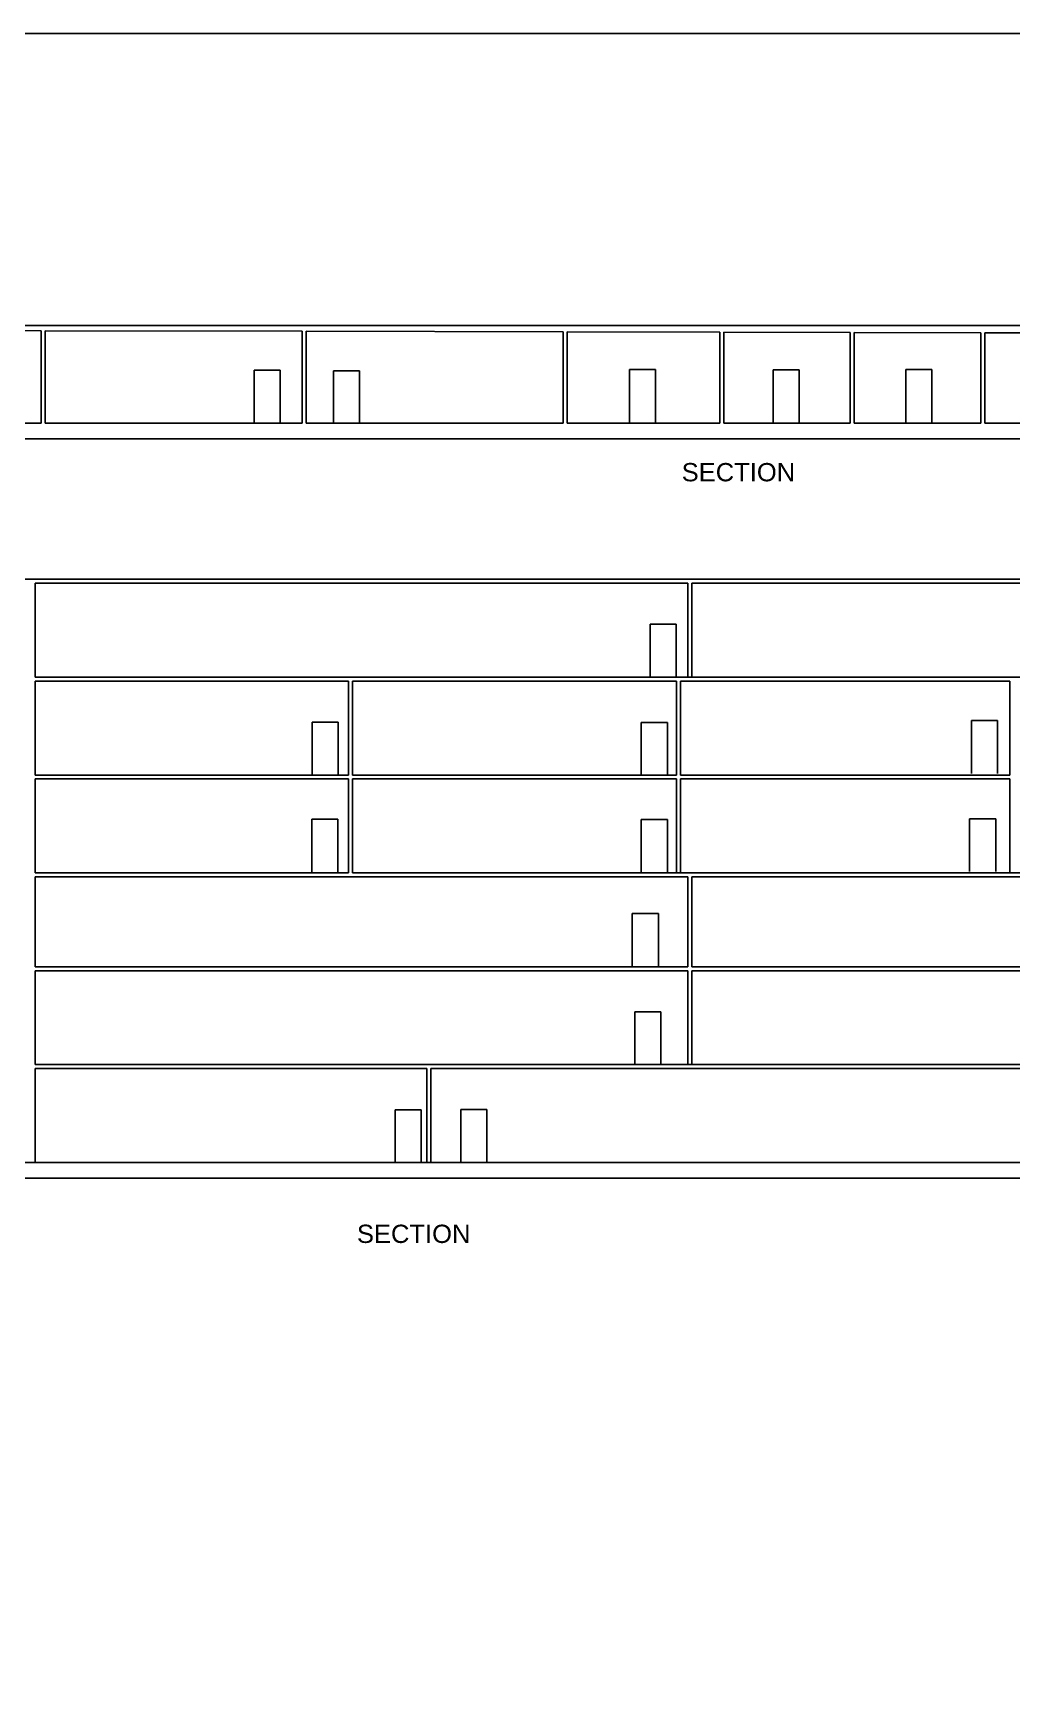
# Model space of a CAD drawing. Header units: millimetres. Extents: x -315744025 to 315695903, y -17416609 to 215511297.
# Drawn here: x 108826 to 146304, y 84591 to 148494 of the extents above; entities that cross this region are included whole.
import ezdxf

# ---------------------------------------------------------------- set-up
doc = ezdxf.new("R2010")
doc.units = ezdxf.units.MM
doc.styles.get("Standard").update_dxf_attribs({"font": 'arial.ttf'})

msp = doc.modelspace()

# ---------------------------------------------------------------- linework, layer by layer
for p, q in [((84124, 137299), (186124, 137299)), ((104124, 137107), (109124, 137096)), ((109124, 133549), (109124, 137096)), ((109274, 133549), (109274, 137096)), ((109274, 137096), (119124, 137075)), ((119124, 133549), (119124, 137075)), ((119274, 133549), (119274, 137075)), ((119274, 137075), (129124, 137054)), ((129124, 133549), (129124, 137054)), ((129274, 133549), (129274, 137053)), ((129274, 137053), (135124, 137041)), ((135124, 133549), (135124, 137041)), ((135274, 133549), (135274, 137041)), ((135274, 137041), (140124, 137030)), ((140124, 133549), (140124, 137030)), ((140274, 133549), (140274, 137030)), ((140274, 137030), (145124, 137020)), ((145124, 133549), (145124, 137020)), ((145274, 133549), (145274, 137020)), ((145274, 137020), (150124, 137009)), ((117287, 133559), (117287, 135583)), ((117287, 135583), (118287, 135583)), ((118287, 135583), (118287, 133559)), ((120319, 133541), (120319, 135565)), ((120319, 135565), (121319, 135565)), ((121319, 135565), (121319, 133541)), ((131659, 133587), (131659, 135611)), ((131659, 135611), (132659, 135611)), ((132659, 135611), (132659, 133587)), ((137167, 133572), (137167, 135596)), ((137167, 135596), (138167, 135596)), ((138167, 135596), (138167, 133572)), ((142244, 133591), (142244, 135615)), ((142244, 135615), (143244, 135615)), ((143244, 135615), (143244, 133591)), ((78300, 132949), (193509, 132949)), ((104124, 133549), (109124, 133549)), ((104124, 133549), (109124, 133549)), ((109274, 133549), (119124, 133549)), ((109274, 133549), (119124, 133549)), ((119274, 133549), (129124, 133549)), ((119274, 133549), (129124, 133549)), ((129274, 133549), (135124, 133549)), ((129274, 133549), (135124, 133549)), ((135274, 133549), (140124, 133549)), ((140274, 133549), (145124, 133549)), ((145274, 133549), (150124, 133549)), ((83601, 127568), (164201, 127568)), ((108901, 123818), (108901, 127418)), ((108901, 127418), (133901, 127418)), ((133901, 123818), (133901, 127418)), ((134051, 123818), (134051, 127418)), ((134051, 127418), (159051, 127418)), ((132451, 123823), (132451, 125847)), ((132451, 125847), (133451, 125847)), ((133451, 125847), (133451, 123823)), ((108901, 123818), (159051, 123818)), ((108901, 120068), (108901, 123668)), ((108901, 123668), (120901, 123668)), ((120901, 120068), (120901, 123668)), ((121051, 123668), (133465, 123668)), ((121051, 120068), (121051, 123668)), ((133465, 120068), (133465, 123668)), ((133615, 120068), (133615, 123668)), ((133615, 123668), (146229, 123668)), ((146229, 120068), (146229, 123668)), ((119503, 120065), (119503, 122089)), ((119503, 122089), (120503, 122089)), ((120503, 122089), (120503, 120065)), ((132114, 120057), (132114, 122081)), ((132114, 122081), (133114, 122081)), ((133114, 122081), (133114, 120057)), ((144760, 120132), (144760, 122156)), ((144760, 122156), (145760, 122156)), ((145760, 122156), (145760, 120132)), ((108901, 120068), (120901, 120068)), ((108901, 116318), (108901, 119918)), ((108901, 119918), (120901, 119918)), ((120901, 116318), (120901, 119918)), ((121051, 120068), (133465, 120068)), ((121051, 116318), (121051, 119918)), ((121051, 119918), (133465, 119918)), ((133465, 116318), (133465, 119918)), ((133615, 120068), (146229, 120068)), ((133615, 116318), (133615, 119918)), ((133615, 119918), (146229, 119918)), ((146229, 116318), (146229, 119918)), ((119489, 116346), (119489, 118370)), ((119489, 118370), (120489, 118370)), ((120489, 118370), (120489, 116346)), ((132114, 116334), (132114, 118358)), ((132114, 118358), (133114, 118358)), ((133114, 118358), (133114, 116334)), ((144693, 116366), (144693, 118390)), ((144693, 118390), (145693, 118390)), ((145693, 118390), (145693, 116366)), ((108901, 116318), (120901, 116318)), ((108901, 116318), (120901, 116318)), ((121051, 116318), (132901, 116318)), ((121051, 116318), (159051, 116318)), ((132901, 116318), (145401, 116318)), ((108901, 116168), (133901, 116168)), ((108901, 112718), (108901, 116168)), ((133901, 112718), (133901, 116168)), ((134051, 112718), (134051, 116168)), ((134051, 116168), (159051, 116168)), ((131771, 112735), (131771, 114759)), ((131771, 114759), (132771, 114759)), ((132771, 114759), (132771, 112735)), ((108901, 112718), (133901, 112718)), ((108901, 108968), (108901, 112568)), ((108901, 112568), (133901, 112568)), ((133901, 108968), (133901, 112568)), ((134051, 112718), (159051, 112718)), ((134051, 108968), (134051, 112568)), ((134051, 112568), (159051, 112568)), ((131867, 108973), (131867, 110997)), ((131867, 110997), (132867, 110997)), ((132867, 110997), (132867, 108973)), ((108901, 108968), (133901, 108968)), ((108901, 108968), (159051, 108968)), ((108901, 105218), (108901, 108818)), ((108901, 108818), (123901, 108818)), ((123901, 105218), (123901, 108818)), ((124051, 105218), (124051, 108818)), ((124051, 108818), (159051, 108818)), ((122681, 105212), (122681, 107236)), ((122681, 107236), (123681, 107236)), ((123681, 107236), (123681, 105212)), ((125202, 105220), (125202, 107244)), ((125202, 107244), (126202, 107244)), ((126202, 107244), (126202, 105220)), ((83831, 105218), (163951, 105218)), ((108901, 105218), (123901, 105218)), ((124051, 105218), (159051, 105218)), ((76807, 104618), (174406, 104618))]:
    msp.add_line(p, q)
msp.add_lwpolyline([(57945, 148494), (204760, 148494), (204760, 20687), (57945, 20687)], close=True)

# ---------------------------------------------------------------- texts
for p in [(133664, 131325), (121223, 102133)]:
    msp.add_text('SECTION', height=700).set_placement(p)
at = {"insert": (115884, 101918), "char_height": 2.5, "attachment_point": 1}
msp.add_mtext_dynamic_manual_height_columns('SECTION ', width=673.96, gutter_width=12.5, heights=[0], dxfattribs=at)

doc.saveas('drawing.dxf')
